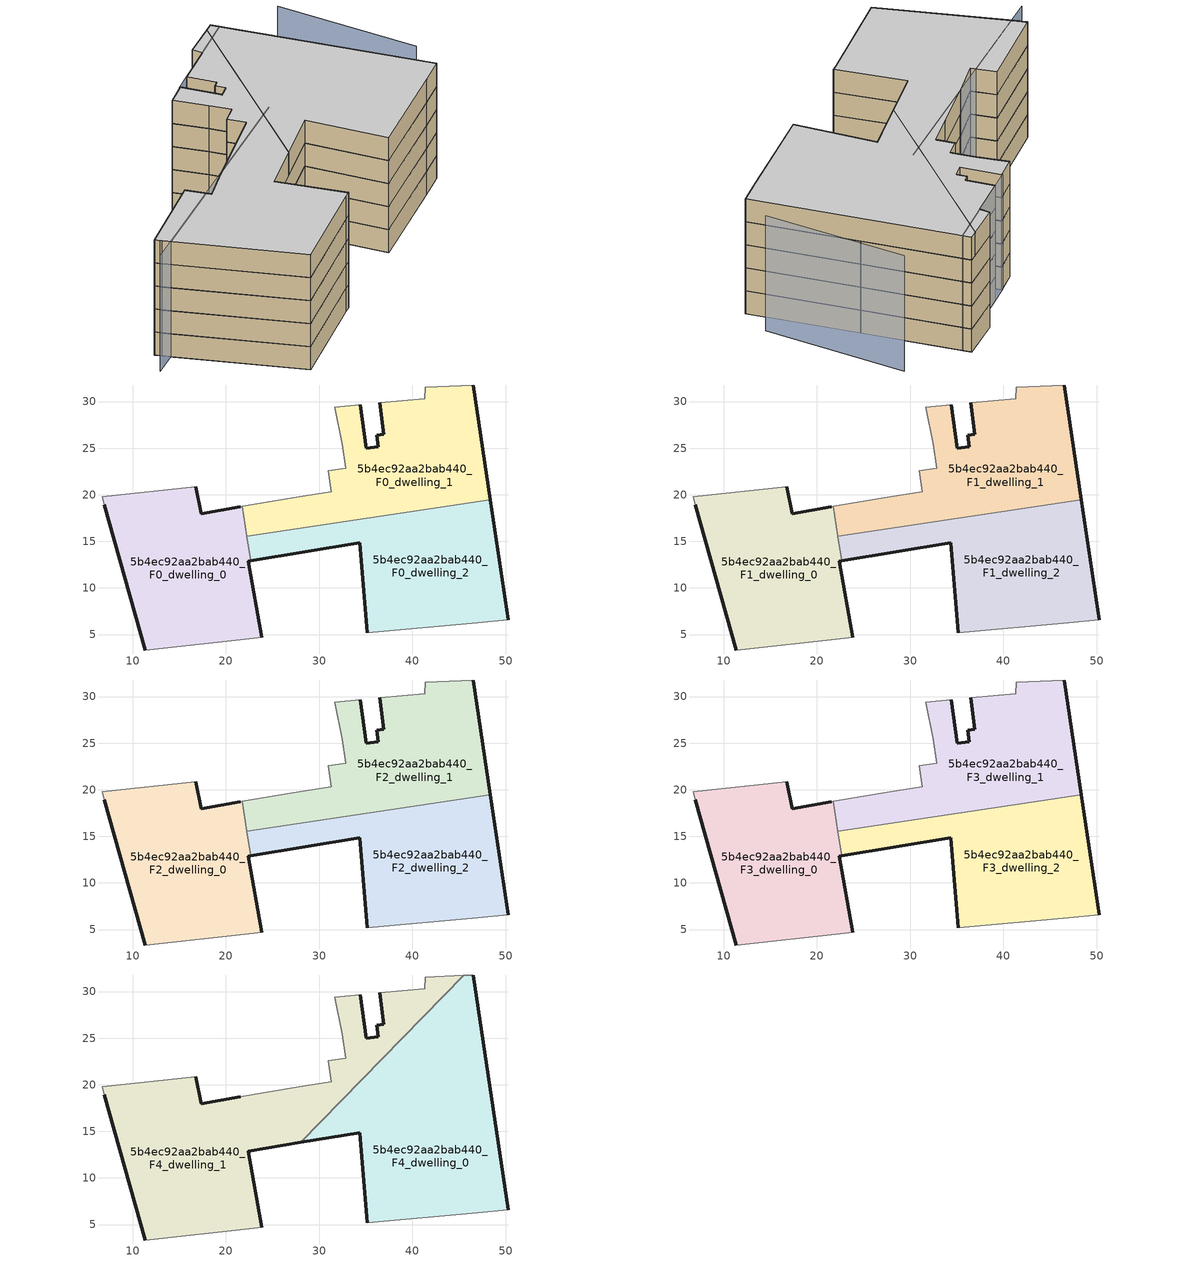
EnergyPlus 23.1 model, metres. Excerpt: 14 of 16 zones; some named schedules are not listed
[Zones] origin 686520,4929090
5b4ec92aa2bab440_F0_dwelling_0
 floor ground (EU_floor_Construction): 23.85,4.7 22.4,12.87 22.63,12.91 21.76,18.78 21.53,18.74 17.35,17.94 16.79,20.89 6.75,19.79 6.88,19.16 6.93,18.93 11.33,3.35 22.97,4.63 z0
 wall outside (EU_wall_Construction): 11.33,3.35 6.93,18.93 / 16.79,20.89 17.35,17.94 21.53,18.74 / 22.63,12.91 22.4,12.87 23.85,4.7 z0:3
 wall adiabatic (EU_wall_Construction): 6.93,18.93 6.88,19.16 6.75,19.79 16.79,20.89 / 21.53,18.74 21.76,18.78 / 23.85,4.7 22.97,4.63 11.33,3.35 z0:3
 wall to 5b4ec92aa2bab440_F0_dwelling_1 (EU_wall_Construction): 21.76,18.78 22.24,15.57 z0:3
 wall to 5b4ec92aa2bab440_F0_dwelling_2 (EU_wall_Construction): 22.24,15.57 22.63,12.91 z0:3
5b4ec92aa2bab440_F0_dwelling_1
 floor ground (EU_floor_Construction): 48.36,19.44 46.54,31.78 41.38,31.54 41.31,30.3 36.5,29.88 36.94,26.5 36.19,26.39 36.36,25.14 35.04,24.97 34.43,29.66 31.69,29.37 32.49,25.39 32.86,22.83 30.98,22.55 31.3,20.35 27.57,19.74 21.76,18.78 22.24,15.57 z0
 wall outside (EU_wall_Construction): 46.54,31.78 48.36,19.44 / 34.43,29.66 35.04,24.97 36.36,25.14 36.19,26.39 36.94,26.5 36.5,29.88 z0:3
 wall adiabatic (EU_wall_Construction): 36.5,29.88 41.31,30.3 41.38,31.54 46.54,31.78 / 21.76,18.78 27.57,19.74 31.3,20.35 30.98,22.55 32.86,22.83 32.49,25.39 31.69,29.37 34.43,29.66 z0:3
 wall to 5b4ec92aa2bab440_F0_dwelling_2 (EU_wall_Construction): 48.36,19.44 22.24,15.57 z0:3
5b4ec92aa2bab440_F0_dwelling_2
 floor ground (EU_floor_Construction): 50.27,6.62 48.36,19.44 22.24,15.57 22.63,12.91 34.36,14.87 35.15,5.21 47.02,6.29 z0
 wall outside (EU_wall_Construction): 35.15,5.21 34.36,14.87 22.63,12.91 / 48.36,19.44 50.27,6.62 z0:3
 wall adiabatic (EU_wall_Construction): 50.27,6.62 47.02,6.29 35.15,5.21 z0:3
5b4ec92aa2bab440_F1_dwelling_0
 floor to 5b4ec92aa2bab440_F0_dwelling_0 (EU_floor_Construction): 23.85,4.7 22.4,12.87 22.63,12.91 21.76,18.78 21.53,18.74 17.35,17.94 16.79,20.89 6.75,19.79 6.88,19.16 6.93,18.93 11.33,3.35 22.97,4.63 z3
 wall outside (EU_wall_Construction): 11.33,3.35 6.93,18.93 / 16.79,20.89 17.35,17.94 21.53,18.74 / 22.63,12.91 22.4,12.87 23.85,4.7 z3:6
 wall adiabatic (EU_wall_Construction): 6.93,18.93 6.88,19.16 6.75,19.79 16.79,20.89 / 21.53,18.74 21.76,18.78 / 23.85,4.7 22.97,4.63 11.33,3.35 z3:6
 wall to 5b4ec92aa2bab440_F1_dwelling_1 (EU_wall_Construction): 21.76,18.78 22.24,15.57 z3:6
 wall to 5b4ec92aa2bab440_F1_dwelling_2 (EU_wall_Construction): 22.24,15.57 22.63,12.91 z3:6
5b4ec92aa2bab440_F1_dwelling_1
 floor to 5b4ec92aa2bab440_F0_dwelling_1 (EU_floor_Construction): 48.36,19.44 46.54,31.78 41.38,31.54 41.31,30.3 36.5,29.88 36.94,26.5 36.19,26.39 36.36,25.14 35.04,24.97 34.43,29.66 31.69,29.37 32.49,25.39 32.86,22.83 30.98,22.55 31.3,20.35 27.57,19.74 21.76,18.78 22.24,15.57 z3
 wall outside (EU_wall_Construction): 46.54,31.78 48.36,19.44 / 34.43,29.66 35.04,24.97 36.36,25.14 36.19,26.39 36.94,26.5 36.5,29.88 z3:6
 wall adiabatic (EU_wall_Construction): 36.5,29.88 41.31,30.3 41.38,31.54 46.54,31.78 / 21.76,18.78 27.57,19.74 31.3,20.35 30.98,22.55 32.86,22.83 32.49,25.39 31.69,29.37 34.43,29.66 z3:6
 wall to 5b4ec92aa2bab440_F1_dwelling_2 (EU_wall_Construction): 48.36,19.44 22.24,15.57 z3:6
5b4ec92aa2bab440_F1_dwelling_2
 floor to 5b4ec92aa2bab440_F0_dwelling_2 (EU_floor_Construction): 50.27,6.62 48.36,19.44 22.24,15.57 22.63,12.91 34.36,14.87 35.15,5.21 47.02,6.29 z3
 wall outside (EU_wall_Construction): 35.15,5.21 34.36,14.87 22.63,12.91 / 48.36,19.44 50.27,6.62 z3:6
 wall adiabatic (EU_wall_Construction): 50.27,6.62 47.02,6.29 35.15,5.21 z3:6
5b4ec92aa2bab440_F2_dwelling_0
 floor to 5b4ec92aa2bab440_F1_dwelling_0 (EU_floor_Construction): 23.85,4.7 22.4,12.87 22.63,12.91 21.76,18.78 21.53,18.74 17.35,17.94 16.79,20.89 6.75,19.79 6.88,19.16 6.93,18.93 11.33,3.35 22.97,4.63 z6
 wall outside (EU_wall_Construction): 11.33,3.35 6.93,18.93 / 16.79,20.89 17.35,17.94 21.53,18.74 / 22.63,12.91 22.4,12.87 23.85,4.7 z6:9
 wall adiabatic (EU_wall_Construction): 6.93,18.93 6.88,19.16 6.75,19.79 16.79,20.89 / 21.53,18.74 21.76,18.78 / 23.85,4.7 22.97,4.63 11.33,3.35 z6:9
 wall to 5b4ec92aa2bab440_F2_dwelling_1 (EU_wall_Construction): 21.76,18.78 22.24,15.57 z6:9
 wall to 5b4ec92aa2bab440_F2_dwelling_2 (EU_wall_Construction): 22.24,15.57 22.63,12.91 z6:9
5b4ec92aa2bab440_F2_dwelling_1
 floor to 5b4ec92aa2bab440_F1_dwelling_1 (EU_floor_Construction): 48.36,19.44 46.54,31.78 41.38,31.54 41.31,30.3 36.5,29.88 36.94,26.5 36.19,26.39 36.36,25.14 35.04,24.97 34.43,29.66 31.69,29.37 32.49,25.39 32.86,22.83 30.98,22.55 31.3,20.35 27.57,19.74 21.76,18.78 22.24,15.57 z6
 wall outside (EU_wall_Construction): 46.54,31.78 48.36,19.44 / 34.43,29.66 35.04,24.97 36.36,25.14 36.19,26.39 36.94,26.5 36.5,29.88 z6:9
 wall adiabatic (EU_wall_Construction): 36.5,29.88 41.31,30.3 41.38,31.54 46.54,31.78 / 21.76,18.78 27.57,19.74 31.3,20.35 30.98,22.55 32.86,22.83 32.49,25.39 31.69,29.37 34.43,29.66 z6:9
 wall to 5b4ec92aa2bab440_F2_dwelling_2 (EU_wall_Construction): 48.36,19.44 22.24,15.57 z6:9
5b4ec92aa2bab440_F2_dwelling_2
 floor to 5b4ec92aa2bab440_F1_dwelling_2 (EU_floor_Construction): 50.27,6.62 48.36,19.44 22.24,15.57 22.63,12.91 34.36,14.87 35.15,5.21 47.02,6.29 z6
 wall outside (EU_wall_Construction): 35.15,5.21 34.36,14.87 22.63,12.91 / 48.36,19.44 50.27,6.62 z6:9
 wall adiabatic (EU_wall_Construction): 50.27,6.62 47.02,6.29 35.15,5.21 z6:9
5b4ec92aa2bab440_F3_dwelling_0
 floor to 5b4ec92aa2bab440_F2_dwelling_0 (EU_floor_Construction): 23.85,4.7 22.4,12.87 22.63,12.91 21.76,18.78 21.53,18.74 17.35,17.94 16.79,20.89 6.75,19.79 6.88,19.16 6.93,18.93 11.33,3.35 22.97,4.63 z9
 wall outside (EU_wall_Construction): 11.33,3.35 6.93,18.93 / 16.79,20.89 17.35,17.94 21.53,18.74 / 22.63,12.91 22.4,12.87 23.85,4.7 z9:12
 wall adiabatic (EU_wall_Construction): 6.93,18.93 6.88,19.16 6.75,19.79 16.79,20.89 / 21.53,18.74 21.76,18.78 / 23.85,4.7 22.97,4.63 11.33,3.35 z9:12
 wall to 5b4ec92aa2bab440_F3_dwelling_1 (EU_wall_Construction): 21.76,18.78 22.24,15.57 z9:12
 wall to 5b4ec92aa2bab440_F3_dwelling_2 (EU_wall_Construction): 22.24,15.57 22.63,12.91 z9:12
5b4ec92aa2bab440_F3_dwelling_1
 floor to 5b4ec92aa2bab440_F2_dwelling_1 (EU_floor_Construction): 48.36,19.44 46.54,31.78 41.38,31.54 41.31,30.3 36.5,29.88 36.94,26.5 36.19,26.39 36.36,25.14 35.04,24.97 34.43,29.66 31.69,29.37 32.49,25.39 32.86,22.83 30.98,22.55 31.3,20.35 27.57,19.74 21.76,18.78 22.24,15.57 z9
 wall outside (EU_wall_Construction): 46.54,31.78 48.36,19.44 / 34.43,29.66 35.04,24.97 36.36,25.14 36.19,26.39 36.94,26.5 36.5,29.88 z9:12
 wall adiabatic (EU_wall_Construction): 36.5,29.88 41.31,30.3 41.38,31.54 46.54,31.78 / 21.76,18.78 27.57,19.74 31.3,20.35 30.98,22.55 32.86,22.83 32.49,25.39 31.69,29.37 34.43,29.66 z9:12
 wall to 5b4ec92aa2bab440_F3_dwelling_2 (EU_wall_Construction): 48.36,19.44 22.24,15.57 z9:12
 ceiling adiabatic (EU_roof_Construction): 46.54,31.78 48.36,19.44 31.03,16.87 45.51,31.73 z12
5b4ec92aa2bab440_F3_dwelling_2
 floor to 5b4ec92aa2bab440_F2_dwelling_2 (EU_floor_Construction): 50.27,6.62 48.36,19.44 22.24,15.57 22.63,12.91 34.36,14.87 35.15,5.21 47.02,6.29 z9
 wall outside (EU_wall_Construction): 35.15,5.21 34.36,14.87 22.63,12.91 / 48.36,19.44 50.27,6.62 z9:12
 wall adiabatic (EU_wall_Construction): 50.27,6.62 47.02,6.29 35.15,5.21 z9:12
5b4ec92aa2bab440_F4_dwelling_0
 floor to 5b4ec92aa2bab440_F3_dwelling_2 (EU_floor_Construction): 50.27,6.62 48.36,19.44 31.03,16.87 28.05,13.81 34.36,14.87 35.15,5.21 47.02,6.29 z12
 floor adiabatic (EU_floor_Construction): 48.36,19.44 46.54,31.78 45.51,31.73 31.03,16.87 z12
 wall outside (EU_wall_Construction): 35.15,5.21 34.36,14.87 28.05,13.81 / 46.54,31.78 50.27,6.62 z12:15
 wall to 5b4ec92aa2bab440_F4_dwelling_1 (EU_wall_Construction): 28.05,13.81 45.51,31.73 z12:15
 wall adiabatic (EU_wall_Construction): 45.51,31.73 46.54,31.78 / 50.27,6.62 47.02,6.29 35.15,5.21 z12:15
 ceiling to 5b4ec92aa2bab440_F5_dwelling_0 (EU_floor_Construction): 46.54,31.78 50.27,6.62 47.02,6.29 35.15,5.21 34.36,14.87 28.05,13.81 45.51,31.73 z15
5b4ec92aa2bab440_F4_dwelling_1
 floor to 5b4ec92aa2bab440_F3_dwelling_0 (EU_floor_Construction): 23.85,4.7 22.4,12.87 22.63,12.91 21.76,18.78 21.53,18.74 17.35,17.94 16.79,20.89 6.75,19.79 6.88,19.16 6.93,18.93 11.33,3.35 22.97,4.63 z12
 floor to 5b4ec92aa2bab440_F3_dwelling_2 (EU_floor_Construction): 28.05,13.81 31.03,16.87 22.24,15.57 22.63,12.91 z12
 floor to 5b4ec92aa2bab440_F3_dwelling_1 (EU_floor_Construction): 36.36,25.14 35.04,24.97 34.43,29.66 31.69,29.37 32.49,25.39 32.86,22.83 30.98,22.55 31.3,20.35 27.57,19.74 21.76,18.78 22.24,15.57 31.03,16.87 45.51,31.73 41.38,31.54 41.31,30.3 36.5,29.88 36.94,26.5 36.19,26.39 z12
 wall outside (EU_wall_Construction): 11.33,3.35 6.93,18.93 / 16.79,20.89 17.35,17.94 21.53,18.74 / 34.43,29.66 35.04,24.97 36.36,25.14 36.19,26.39 36.94,26.5 36.5,29.88 / 28.05,13.81 22.4,12.87 23.85,4.7 z12:15
 wall adiabatic (EU_wall_Construction): 6.93,18.93 6.88,19.16 6.75,19.79 16.79,20.89 / 21.53,18.74 27.57,19.74 31.3,20.35 30.98,22.55 32.86,22.83 32.49,25.39 31.69,29.37 34.43,29.66 / 36.5,29.88 41.31,30.3 41.38,31.54 45.51,31.73 / 23.85,4.7 22.97,4.63 11.33,3.35 z12:15
 ceiling to 5b4ec92aa2bab440_F5_dwelling_1 (EU_floor_Construction): 45.51,31.73 28.05,13.81 22.4,12.87 23.85,4.7 22.97,4.63 11.33,3.35 6.93,18.93 6.88,19.16 6.75,19.79 16.79,20.89 17.35,17.94 21.53,18.74 27.57,19.74 31.3,20.35 30.98,22.55 32.86,22.83 32.49,25.39 31.69,29.37 34.43,29.66 35.04,24.97 36.36,25.14 36.19,26.39 36.94,26.5 36.5,29.88 41.31,30.3 41.38,31.54 z15
shading: 34.93,19.39 4.26,17.89 / 52.24,9.98 52.87,26.75 / 46.63,30.76 34.23,29.69 z0:15
[Building]
EU S2 Campaign: North Axis=0; Terrain=City; Solar Distribution=FullExterior
[Site:Location]
Bologna: Latitude=44.5; Longitude=11.25; Time Zone=1; Elevation=37
[SizingPeriod:WeatherFileDays]
AnnualSizingPeriod: Begin Month=1; Begin Day of Month=1; End Month=12; End Day of Month=31; Day of Week for Start Day=Monday; Use Weather File Daylight Saving Period=No; Use Weather File Rain and Snow Indicators=No
[MATERIAL]
EU_InternalMass_Material: Roughness=MediumRough; Thickness=0.1; Conductivity=1; Density=1800; Specific Heat=900; Thermal Absorptance=0.9; Solar Absorptance=0.7; Visible Absorptance=0.7
[MATERIAL:NOMASS] Roughness=MediumRough; Thermal Absorptance=0.9; Solar Absorptance=0.7; Visible Absorptance=0.7
Name | Thermal Resistance
EU_wall_NoMass | 0.905828
EU_roof_NoMass | 0.37593
EU_floor_NoMass | 0.67114
[CONSTRUCTION]
EU_wall_Construction: EU_wall_NoMass
EU_roof_Construction: EU_roof_NoMass
EU_floor_Construction: EU_floor_NoMass
EU_InternalMass_Construction: EU_InternalMass_Material
[ZONE] Type=1; Multiplier=1; Ceiling Height=autocalculate; Floor Area=autocalculate; Part of Total Floor Area=Yes
Name | Volume
5b4ec92aa2bab440_F0_dwelling_0; 5b4ec92aa2bab440_F1_dwelling_0; 5b4ec92aa2bab440_F2_dwelling_0; 5b4ec92aa2bab440_F3_dwelling_0 | 649.892
5b4ec92aa2bab440_F4_dwelling_0 | 942.583
5b4ec92aa2bab440_F0_dwelling_1; 5b4ec92aa2bab440_F1_dwelling_1; 5b4ec92aa2bab440_F2_dwelling_1; 5b4ec92aa2bab440_F3_dwelling_1 | 649.882
5b4ec92aa2bab440_F4_dwelling_1 | 1007.09
5b4ec92aa2bab440_F0_dwelling_2; 5b4ec92aa2bab440_F1_dwelling_2; 5b4ec92aa2bab440_F2_dwelling_2; 5b4ec92aa2bab440_F3_dwelling_2 | 649.894
[INTERNALMASS] Construction=EU_InternalMass_Construction
Name | Zone or ZoneList | Surface Area
5b4ec92aa2bab440_F0_dwelling_0_EU_InternalMass | 5b4ec92aa2bab440_F0_dwelling_0 | 216.631
5b4ec92aa2bab440_F0_dwelling_1_EU_InternalMass | 5b4ec92aa2bab440_F0_dwelling_1 | 216.628
5b4ec92aa2bab440_F0_dwelling_2_EU_InternalMass | 5b4ec92aa2bab440_F0_dwelling_2 | 216.634
5b4ec92aa2bab440_F1_dwelling_0_EU_InternalMass | 5b4ec92aa2bab440_F1_dwelling_0 | 216.631
5b4ec92aa2bab440_F1_dwelling_1_EU_InternalMass | 5b4ec92aa2bab440_F1_dwelling_1 | 216.628
5b4ec92aa2bab440_F1_dwelling_2_EU_InternalMass | 5b4ec92aa2bab440_F1_dwelling_2 | 216.634
5b4ec92aa2bab440_F2_dwelling_0_EU_InternalMass | 5b4ec92aa2bab440_F2_dwelling_0 | 216.631
5b4ec92aa2bab440_F2_dwelling_1_EU_InternalMass | 5b4ec92aa2bab440_F2_dwelling_1 | 216.628
5b4ec92aa2bab440_F2_dwelling_2_EU_InternalMass | 5b4ec92aa2bab440_F2_dwelling_2 | 216.634
5b4ec92aa2bab440_F3_dwelling_0_EU_InternalMass | 5b4ec92aa2bab440_F3_dwelling_0 | 216.631
5b4ec92aa2bab440_F3_dwelling_1_EU_InternalMass | 5b4ec92aa2bab440_F3_dwelling_1 | 216.628
5b4ec92aa2bab440_F3_dwelling_2_EU_InternalMass | 5b4ec92aa2bab440_F3_dwelling_2 | 216.634
5b4ec92aa2bab440_F4_dwelling_0_EU_InternalMass | 5b4ec92aa2bab440_F4_dwelling_0 | 314.194
5b4ec92aa2bab440_F4_dwelling_1_EU_InternalMass | 5b4ec92aa2bab440_F4_dwelling_1 | 335.698
[OTHEREQUIPMENT] Fuel Type=Electricity; Design Level Calculation Method=Watts/Area; Power per Zone Floor Area=1; Fraction Latent=0; Fraction Radiant=0; Fraction Lost=0; Carbon Dioxide Generation Rate=0; EndUse Subcategory=EU_Step8_InternalGains
Name | Zone or ZoneList or Space or SpaceList | Schedule
EU_Step8_InternalGain_5b4ec92aa2bab440_F0_dwelling_0_f000 | 5b4ec92aa2bab440_F0_dwelling_0 | EU_Step8_GainSchedule_5b4ec92aa2bab440_F0_dwelling_0_f000
EU_Step8_InternalGain_5b4ec92aa2bab440_F0_dwelling_1_f000 | 5b4ec92aa2bab440_F0_dwelling_1 | EU_Step8_GainSchedule_5b4ec92aa2bab440_F0_dwelling_1_f000
EU_Step8_InternalGain_5b4ec92aa2bab440_F0_dwelling_2_f000 | 5b4ec92aa2bab440_F0_dwelling_2 | EU_Step8_GainSchedule_5b4ec92aa2bab440_F0_dwelling_2_f000
EU_Step8_InternalGain_5b4ec92aa2bab440_F1_dwelling_0_f000 | 5b4ec92aa2bab440_F1_dwelling_0 | EU_Step8_GainSchedule_5b4ec92aa2bab440_F1_dwelling_0_f000
EU_Step8_InternalGain_5b4ec92aa2bab440_F1_dwelling_1_f000 | 5b4ec92aa2bab440_F1_dwelling_1 | EU_Step8_GainSchedule_5b4ec92aa2bab440_F1_dwelling_1_f000
EU_Step8_InternalGain_5b4ec92aa2bab440_F1_dwelling_2_f000 | 5b4ec92aa2bab440_F1_dwelling_2 | EU_Step8_GainSchedule_5b4ec92aa2bab440_F1_dwelling_2_f000
EU_Step8_InternalGain_5b4ec92aa2bab440_F2_dwelling_0_f000 | 5b4ec92aa2bab440_F2_dwelling_0 | EU_Step8_GainSchedule_5b4ec92aa2bab440_F2_dwelling_0_f000
EU_Step8_InternalGain_5b4ec92aa2bab440_F2_dwelling_1_f000 | 5b4ec92aa2bab440_F2_dwelling_1 | EU_Step8_GainSchedule_5b4ec92aa2bab440_F2_dwelling_1_f000
EU_Step8_InternalGain_5b4ec92aa2bab440_F2_dwelling_2_f000 | 5b4ec92aa2bab440_F2_dwelling_2 | EU_Step8_GainSchedule_5b4ec92aa2bab440_F2_dwelling_2_f000
EU_Step8_InternalGain_5b4ec92aa2bab440_F3_dwelling_0_f000 | 5b4ec92aa2bab440_F3_dwelling_0 | EU_Step8_GainSchedule_5b4ec92aa2bab440_F3_dwelling_0_f000
EU_Step8_InternalGain_5b4ec92aa2bab440_F3_dwelling_1_f000 | 5b4ec92aa2bab440_F3_dwelling_1 | EU_Step8_GainSchedule_5b4ec92aa2bab440_F3_dwelling_1_f000
EU_Step8_InternalGain_5b4ec92aa2bab440_F3_dwelling_2_f000 | 5b4ec92aa2bab440_F3_dwelling_2 | EU_Step8_GainSchedule_5b4ec92aa2bab440_F3_dwelling_2_f000
EU_Step8_InternalGain_5b4ec92aa2bab440_F4_dwelling_0_f000 | 5b4ec92aa2bab440_F4_dwelling_0 | EU_Step8_GainSchedule_5b4ec92aa2bab440_F4_dwelling_0_f000
EU_Step8_InternalGain_5b4ec92aa2bab440_F4_dwelling_1_f000 | 5b4ec92aa2bab440_F4_dwelling_1 | EU_Step8_GainSchedule_5b4ec92aa2bab440_F4_dwelling_1_f000
[ZONEVENTILATION:DESIGNFLOWRATE] Schedule=EU_AlwaysOn; Design Flow Rate Calculation Method=AirChanges/Hour; Air Changes per Hour=0.73129; Ventilation Type=Natural; Fan Pressure Rise=0; Fan Total Efficiency=1; Constant Term Coefficient=1; Temperature Term Coefficient=0; Velocity Term Coefficient=0; Velocity Squared Term Coefficient=0; Minimum Indoor Temperature=-100; Maximum Indoor Temperature=100; Delta Temperature=-100; Minimum Outdoor Temperature=-100; Maximum Outdoor Temperature=100; Maximum Wind Speed=40
Name | Zone or ZoneList or Space or SpaceList
EU_ConstantAir_5b4ec92aa2bab440_F0_dwelling_0 | 5b4ec92aa2bab440_F0_dwelling_0
EU_ConstantAir_5b4ec92aa2bab440_F0_dwelling_1 | 5b4ec92aa2bab440_F0_dwelling_1
EU_ConstantAir_5b4ec92aa2bab440_F0_dwelling_2 | 5b4ec92aa2bab440_F0_dwelling_2
EU_ConstantAir_5b4ec92aa2bab440_F1_dwelling_0 | 5b4ec92aa2bab440_F1_dwelling_0
EU_ConstantAir_5b4ec92aa2bab440_F1_dwelling_1 | 5b4ec92aa2bab440_F1_dwelling_1
EU_ConstantAir_5b4ec92aa2bab440_F1_dwelling_2 | 5b4ec92aa2bab440_F1_dwelling_2
EU_ConstantAir_5b4ec92aa2bab440_F2_dwelling_0 | 5b4ec92aa2bab440_F2_dwelling_0
EU_ConstantAir_5b4ec92aa2bab440_F2_dwelling_1 | 5b4ec92aa2bab440_F2_dwelling_1
EU_ConstantAir_5b4ec92aa2bab440_F2_dwelling_2 | 5b4ec92aa2bab440_F2_dwelling_2
EU_ConstantAir_5b4ec92aa2bab440_F3_dwelling_0 | 5b4ec92aa2bab440_F3_dwelling_0
EU_ConstantAir_5b4ec92aa2bab440_F3_dwelling_1 | 5b4ec92aa2bab440_F3_dwelling_1
EU_ConstantAir_5b4ec92aa2bab440_F3_dwelling_2 | 5b4ec92aa2bab440_F3_dwelling_2
EU_ConstantAir_5b4ec92aa2bab440_F4_dwelling_0 | 5b4ec92aa2bab440_F4_dwelling_0
EU_ConstantAir_5b4ec92aa2bab440_F4_dwelling_1 | 5b4ec92aa2bab440_F4_dwelling_1
[HVACTEMPLATE:THERMOSTAT] Constant Heating Setpoint=20; Constant Cooling Setpoint=50
EU_HeatOnly_5b4ec92aa2bab440_F0_dwelling_0; EU_HeatOnly_5b4ec92aa2bab440_F0_dwelling_1; EU_HeatOnly_5b4ec92aa2bab440_F0_dwelling_2; EU_HeatOnly_5b4ec92aa2bab440_F1_dwelling_0; EU_HeatOnly_5b4ec92aa2bab440_F1_dwelling_1; EU_HeatOnly_5b4ec92aa2bab440_F1_dwelling_2; EU_HeatOnly_5b4ec92aa2bab440_F2_dwelling_0; EU_HeatOnly_5b4ec92aa2bab440_F2_dwelling_1; EU_HeatOnly_5b4ec92aa2bab440_F2_dwelling_2; EU_HeatOnly_5b4ec92aa2bab440_F3_dwelling_0; EU_HeatOnly_5b4ec92aa2bab440_F3_dwelling_1; EU_HeatOnly_5b4ec92aa2bab440_F3_dwelling_2; EU_HeatOnly_5b4ec92aa2bab440_F4_dwelling_0; EU_HeatOnly_5b4ec92aa2bab440_F4_dwelling_1
